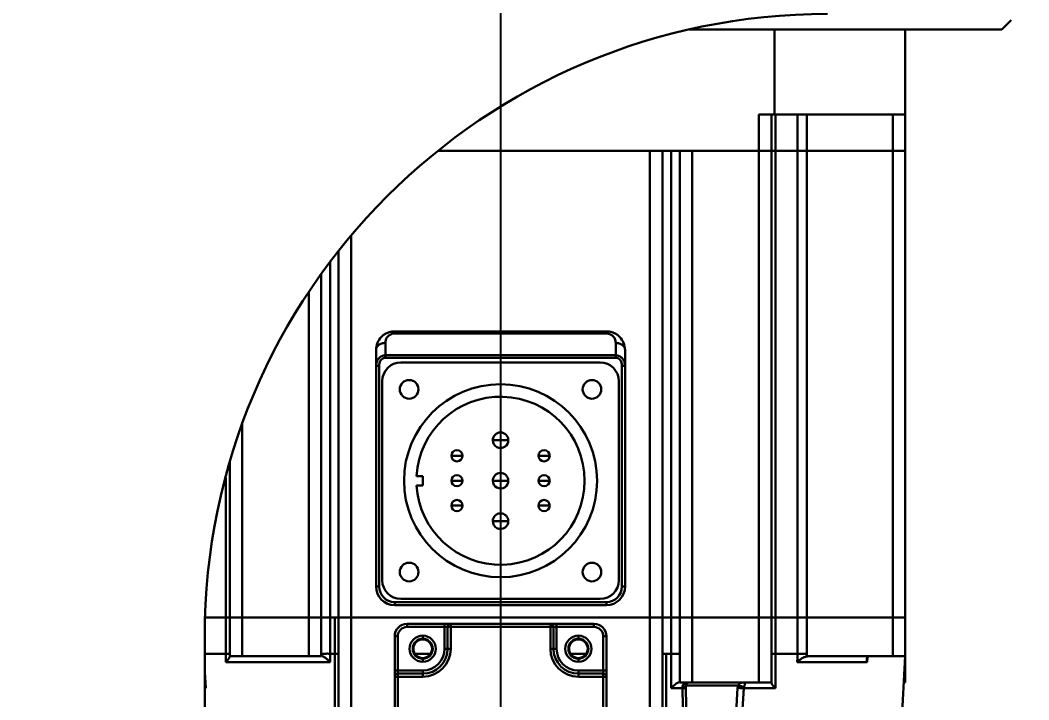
# Model space of a CAD drawing. Header units: millimetres. Extents: x 8 to 22425, y -1213 to 4973.
# Drawn here: x 17755.3 to 17917.3, y 3168.8 to 3278 of the extents above; entities that cross this region are included whole.
import ezdxf

# ---------------------------------------------------------------- set-up
doc = ezdxf.new("R2010")
doc.units = ezdxf.units.MM
doc.header["$PDSIZE"] = -1
doc.styles.get("Standard").update_dxf_attribs({"font": 'hyswlongfangsong.ttf'})
doc.dimstyles.new('ISO-25', dxfattribs={"dimscale": 25, "dimtxt": 3.5, "dimasz": 1.6, "dimexe": 1.25, "dimexo": 0.625, "dimtad": 1, "dimdec": 0, "dimzin": 9, "dimdsep": 46, "dimtxsty": 'Standard', "dimcen": 2.5, "dimadec": 0, "dimazin": 2, "dimtfac": 1, "dimtdec": 0, "dimtofl": 0, "dimtmove": 0, "dimatfit": 3, "dimfxl": 1, "dimarcsym": 0})

# ---------------------------------------------------------------- blocks, each defined once
blk = doc.blocks.new('*D145')
at = {"color": 0, "lineweight": -2, "transparency": 16777216}
for p, q in [((17517.28, 3636.93), (17517.28, 2788.84)), ((17832.49, 3522.41), (17832.49, 2788.84)), ((17792.49, 2820.09), (17557.28, 2820.09))]:
    blk.add_line(p, q, dxfattribs=at)
at = {"color": 0, "transparency": 16777216}
for points in [[(17557.28, 2826.76), (17557.28, 2813.43), (17517.28, 2820.09)], [(17792.49, 2826.76), (17792.49, 2813.43), (17832.49, 2820.09)]]:
    blk.add_solid(points, dxfattribs=at)
at = {"layer": 'Defpoints', "color": 0, "transparency": 16777216}
for p in [(17517.28, 3652.56), (17832.49, 3538.03), (17517.28, 2820.09)]:
    blk.add_point(p, dxfattribs=at)
at = {"color": 0, "transparency": 16777216, "insert": (17674.89, 2879.47), "char_height": 87.5, "attachment_point": 5}
blk.add_mtext('315', dxfattribs=at)
blk = doc.blocks.new('*D146')
at = {"color": 0, "lineweight": -2, "transparency": 16777216}
for p, q in [((17832.49, 3522.41), (17832.49, 2649.88)), ((17421.28, 3441.28), (17421.28, 2649.88)), ((17792.49, 2681.13), (17461.28, 2681.13))]:
    blk.add_line(p, q, dxfattribs=at)
at = {"color": 0, "transparency": 16777216}
for points in [[(17461.28, 2687.8), (17461.28, 2674.46), (17421.28, 2681.13)], [(17792.49, 2687.8), (17792.49, 2674.46), (17832.49, 2681.13)]]:
    blk.add_solid(points, dxfattribs=at)
at = {"layer": 'Defpoints', "color": 0, "transparency": 16777216}
for p in [(17832.49, 3538.03), (17421.28, 3456.9), (17421.28, 2681.13)]:
    blk.add_point(p, dxfattribs=at)
at = {"color": 0, "transparency": 16777216, "insert": (17626.88, 2740.51), "char_height": 87.5, "attachment_point": 5}
blk.add_mtext('411', dxfattribs=at)
blk = doc.blocks.new('*D147')
at = {"color": 0, "lineweight": -2, "transparency": 16777216}
for p, q in [((17832.49, 3522.41), (17832.49, 2466.05)), ((17264.99, 2645.8), (17264.99, 2466.05)), ((17792.49, 2497.3), (17304.99, 2497.3))]:
    blk.add_line(p, q, dxfattribs=at)
at = {"color": 0, "transparency": 16777216}
for points in [[(17304.99, 2503.97), (17304.99, 2490.64), (17264.99, 2497.3)], [(17792.49, 2503.97), (17792.49, 2490.64), (17832.49, 2497.3)]]:
    blk.add_solid(points, dxfattribs=at)
at = {"layer": 'Defpoints', "color": 0, "transparency": 16777216}
for p in [(17832.49, 3538.03), (17264.99, 2661.42), (17264.99, 2497.3)]:
    blk.add_point(p, dxfattribs=at)
at = {"color": 0, "transparency": 16777216, "insert": (17548.74, 2556.68), "char_height": 87.5, "attachment_point": 5}
blk.add_mtext('568', dxfattribs=at)
blk = doc.blocks.new('*D148')
at = {"color": 0, "lineweight": -2, "transparency": 16777216}
for p, q in [((17832.49, 3522.41), (17832.49, 2337.77)), ((16409.44, 3412.41), (16409.44, 2337.77)), ((16449.44, 2369.02), (17792.49, 2369.02))]:
    blk.add_line(p, q, dxfattribs=at)
at = {"color": 0, "transparency": 16777216}
for points in [[(16449.44, 2375.69), (16449.44, 2362.36), (16409.44, 2369.02)], [(17792.49, 2375.69), (17792.49, 2362.36), (17832.49, 2369.02)]]:
    blk.add_solid(points, dxfattribs=at)
at = {"layer": 'Defpoints', "color": 0, "transparency": 16777216}
for p in [(17832.49, 3538.03), (16409.44, 3428.03), (17832.49, 2369.02)]:
    blk.add_point(p, dxfattribs=at)
at = {"color": 0, "transparency": 16777216, "insert": (17111.03, 2428.4), "char_height": 87.5, "attachment_point": 5}
blk.add_mtext('1423', dxfattribs=at)
blk = doc.blocks.new('*D174')
at = {"color": 0, "lineweight": -2, "transparency": 16777216}
for p, q in [((17848.11, 3538.03), (18609.97, 3538.03)), ((18578.72, 3498.03), (18578.72, 2991.03)), ((18124.61, 2951.03), (18609.97, 2951.03))]:
    blk.add_line(p, q, dxfattribs=at)
at = {"color": 0, "transparency": 16777216}
for points in [[(18572.06, 3498.03), (18585.39, 3498.03), (18578.72, 3538.03)], [(18572.06, 2991.03), (18585.39, 2991.03), (18578.72, 2951.03)]]:
    blk.add_solid(points, dxfattribs=at)
at = {"layer": 'Defpoints', "color": 0, "transparency": 16777216}
for p in [(17832.49, 3538.03), (18108.99, 2951.03), (18578.72, 2951.03)]:
    blk.add_point(p, dxfattribs=at)
at = {"color": 0, "transparency": 16777216, "insert": (18519.35, 3244.53), "char_height": 87.5, "attachment_point": 5, "rotation": 90}
blk.add_mtext('587', dxfattribs=at)

msp = doc.modelspace()

# ---------------------------------------------------------------- linework, layer by layer
at = {"color": 161, "linetype": 'Continuous', "lineweight": 30, "true_color": 0x67adff}
for p, q in [((17912.99, 3276.53), (17914.49, 3278.03)), ((17880.5, 3276.53), (17862.77, 3276.53)), ((17876.49, 3276.53), (17876.49, 3262.88)), ((17880.5, 3276.53), (17897.1, 3276.53)), ((17912.99, 3276.53), (17897.1, 3276.53)), ((17897.49, 3262.88), (17897.49, 3276.53)), ((17876.49, 3262.88), (17873.99, 3262.88)), ((17873.99, 3262.88), (17873.99, 3257.03)), ((17875.99, 3257.03), (17875.99, 3262.88)), ((17897.49, 3262.88), (17876.49, 3262.88)), ((17876.63, 3257.03), (17876.63, 3262.88)), ((17880.2, 3262.88), (17880.2, 3257.03)), ((17881.67, 3257.03), (17881.67, 3262.88)), ((17895.49, 3262.88), (17895.49, 3257.03)), ((17897.49, 3257.03), (17897.49, 3262.88)), ((17873.99, 3257.03), (17822.41, 3257.03)), ((17856.49, 3257.03), (17822.41, 3257.03)), ((17856.49, 3257.03), (17856.49, 3182.03)), ((17858.49, 3182.03), (17858.49, 3257.03)), ((17859.87, 3182.03), (17859.87, 3257.03)), ((17861.29, 3257.03), (17861.29, 3182.03)), ((17863.29, 3182.03), (17863.29, 3257.03)), ((17873.99, 3257.03), (17863.29, 3257.03)), ((17875.99, 3257.03), (17873.99, 3257.03)), ((17873.99, 3257.03), (17873.99, 3182.03)), ((17876.63, 3257.03), (17875.99, 3257.03)), ((17875.99, 3182.03), (17875.99, 3257.03)), ((17875.99, 3257.03), (17876.63, 3257.03)), ((17880.2, 3257.03), (17876.63, 3257.03)), ((17876.63, 3182.03), (17876.63, 3257.03)), ((17876.63, 3257.03), (17880.2, 3257.03)), ((17881.67, 3257.03), (17880.2, 3257.03)), ((17880.2, 3182.03), (17880.2, 3257.03)), ((17895.49, 3257.03), (17881.67, 3257.03)), ((17881.67, 3182.03), (17881.67, 3257.03)), ((17897.49, 3257.03), (17895.49, 3257.03)), ((17895.49, 3257.03), (17895.49, 3182.03)), ((17897.49, 3182.03), (17897.49, 3257.03)), ((17808.49, 3182.03), (17808.49, 3243.44)), ((17806.49, 3240.98), (17806.49, 3182.03)), ((17805.11, 3239.19), (17805.11, 3182.03)), ((17803.69, 3182.03), (17803.69, 3237.26)), ((17801.69, 3234.36), (17801.69, 3182.03)), ((17849.49, 3228.03), (17815.49, 3228.03)), ((17815.49, 3227.68), (17849.49, 3227.68)), ((17813.99, 3224.18), (17813.99, 3226.18)), ((17850.99, 3226.18), (17850.99, 3224.18)), ((17812.49, 3222.49), (17812.49, 3225.03)), ((17850.99, 3224.18), (17813.99, 3224.18)), ((17813.99, 3223.8), (17850.99, 3223.8)), ((17852.49, 3225.03), (17852.49, 3222.49)), ((17812.49, 3222.49), (17812.49, 3187.03)), ((17812.99, 3187.03), (17812.99, 3222.49)), ((17816.49, 3223.03), (17848.49, 3223.03)), ((17851.99, 3222.49), (17851.99, 3187.03)), ((17852.49, 3187.03), (17852.49, 3222.49)), ((17813.49, 3188.03), (17813.49, 3220.03)), ((17851.49, 3220.03), (17851.49, 3188.03)), ((17790.99, 3182.03), (17790.99, 3213.15)), ((17832.49, 3210.53), (17831.24, 3210.53)), ((17832.49, 3210.53), (17833.74, 3210.53)), ((17825.49, 3208.03), (17824.59, 3208.03)), ((17825.49, 3208.03), (17826.39, 3208.03)), ((17839.49, 3208.03), (17838.59, 3208.03)), ((17839.49, 3208.03), (17840.39, 3208.03)), ((17788.99, 3207.03), (17788.99, 3182.03)), ((17788.35, 3182.03), (17788.35, 3204.48)), ((17819.01, 3204.78), (17819.99, 3204.78)), ((17819.99, 3204.78), (17819.99, 3203.28)), ((17819.99, 3203.28), (17819.01, 3203.28)), ((17825.49, 3204.03), (17824.59, 3204.03)), ((17825.49, 3204.03), (17826.39, 3204.03)), ((17832.49, 3204.03), (17831.24, 3204.03)), ((17832.49, 3204.03), (17833.74, 3204.03)), ((17839.49, 3204.03), (17838.59, 3204.03)), ((17839.49, 3204.03), (17840.39, 3204.03)), ((17825.49, 3200.03), (17824.59, 3200.03)), ((17825.49, 3200.03), (17826.39, 3200.03)), ((17839.49, 3200.03), (17838.59, 3200.03)), ((17839.49, 3200.03), (17840.39, 3200.03)), ((17832.49, 3197.53), (17831.24, 3197.53)), ((17832.49, 3197.53), (17833.74, 3197.53)), ((17812.99, 3187.03), (17812.49, 3187.03)), ((17852.49, 3187.03), (17851.99, 3187.03)), ((17848.49, 3185.03), (17816.49, 3185.03)), ((17849.49, 3184.53), (17815.49, 3184.53)), ((17815.49, 3184.03), (17815.49, 3184.53)), ((17815.49, 3184.03), (17849.49, 3184.03)), ((17849.49, 3184.53), (17849.49, 3184.03)), ((17785.03, 3182.03), (17788.35, 3182.03)), ((17788.34, 3182.03), (17785.03, 3182.03)), ((17788.99, 3182.03), (17788.34, 3182.03)), ((17788.35, 3182.03), (17788.35, 3176.23)), ((17788.35, 3182.03), (17788.99, 3182.03)), ((17788.99, 3182.03), (17788.99, 3175.83)), ((17788.99, 3182.03), (17790.99, 3182.03)), ((17790.99, 3175.83), (17790.99, 3182.03)), ((17790.99, 3182.03), (17801.69, 3182.03)), ((17801.69, 3182.03), (17801.69, 3175.83)), ((17801.69, 3182.03), (17803.69, 3182.03)), ((17803.69, 3175.83), (17803.69, 3182.03)), ((17803.69, 3182.03), (17805.11, 3182.03)), ((17805.11, 3176.23), (17805.11, 3182.03)), ((17805.11, 3182.03), (17805.9, 3182.03)), ((17805.9, 3182.03), (17805.9, 3176.23)), ((17805.9, 3182.03), (17806.49, 3182.03)), ((17806.49, 3182.03), (17806.49, 3142.53)), ((17806.49, 3182.03), (17808.49, 3182.03)), ((17808.49, 3142.53), (17808.49, 3182.03)), ((17808.49, 3182.03), (17856.49, 3182.03)), ((17856.49, 3182.03), (17856.49, 3142.53)), ((17856.49, 3182.03), (17858.49, 3182.03)), ((17858.49, 3142.53), (17858.49, 3182.03)), ((17859.87, 3182.03), (17858.49, 3182.03)), ((17859.87, 3176.23), (17859.87, 3182.03)), ((17861.29, 3182.03), (17859.87, 3182.03)), ((17861.29, 3182.03), (17863.29, 3182.03)), ((17861.29, 3182.03), (17861.29, 3171.63)), ((17863.29, 3171.63), (17863.29, 3182.03)), ((17863.29, 3182.03), (17873.99, 3182.03)), ((17873.99, 3182.03), (17873.99, 3171.63)), ((17873.99, 3182.03), (17875.99, 3182.03)), ((17875.99, 3171.63), (17875.99, 3182.03)), ((17875.99, 3182.03), (17876.63, 3182.03)), ((17876.63, 3182.03), (17875.99, 3182.03)), ((17876.63, 3176.23), (17876.63, 3182.03)), ((17876.63, 3182.03), (17880.2, 3182.03)), ((17880.2, 3182.03), (17876.63, 3182.03)), ((17880.2, 3182.03), (17880.2, 3176.23)), ((17880.2, 3182.03), (17881.67, 3182.03)), ((17881.67, 3176.18), (17881.67, 3182.03)), ((17881.67, 3182.03), (17895.49, 3182.03)), ((17895.49, 3182.03), (17895.49, 3175.83)), ((17895.49, 3182.03), (17897.49, 3182.03)), ((17897.49, 3175.83), (17897.49, 3182.03)), ((17823.49, 3181.03), (17817.49, 3181.03)), ((17817.49, 3180.53), (17817.49, 3181.03)), ((17817.49, 3180.53), (17823.49, 3180.53)), ((17823.49, 3181.03), (17824.49, 3181.03)), ((17823.49, 3181.03), (17823.49, 3180.53)), ((17823.49, 3180.53), (17823.49, 3177.03)), ((17823.49, 3180.53), (17823.99, 3180.53)), ((17823.99, 3180.53), (17823.99, 3177.03)), ((17823.99, 3180.53), (17824.49, 3180.53)), ((17824.49, 3180.53), (17824.49, 3181.03)), ((17840.49, 3181.03), (17824.49, 3181.03)), ((17824.49, 3177.03), (17824.49, 3180.53)), ((17824.49, 3180.53), (17840.49, 3180.53)), ((17840.49, 3181.03), (17840.49, 3180.53)), ((17840.49, 3181.03), (17841.49, 3181.03)), ((17840.49, 3180.53), (17840.49, 3177.03)), ((17840.49, 3180.53), (17840.99, 3180.53)), ((17840.99, 3177.03), (17840.99, 3180.53)), ((17840.99, 3180.53), (17841.49, 3180.53)), ((17847.49, 3181.03), (17841.49, 3181.03)), ((17841.49, 3180.53), (17841.49, 3181.03)), ((17841.49, 3177.03), (17841.49, 3180.53)), ((17841.49, 3180.53), (17847.49, 3180.53)), ((17847.49, 3181.03), (17847.49, 3180.53)), ((17784.99, 3179.03), (17784.99, 3114.03)), ((17815.49, 3179.03), (17815.49, 3173.53)), ((17815.49, 3179.03), (17815.99, 3179.03)), ((17815.99, 3173.53), (17815.99, 3179.03)), ((17819.99, 3179.13), (17819.99, 3178.63)), ((17844.99, 3179.13), (17844.99, 3178.63)), ((17848.99, 3179.03), (17849.49, 3179.03)), ((17848.99, 3179.03), (17848.99, 3173.53)), ((17849.49, 3173.53), (17849.49, 3179.03)), ((17823.99, 3177.03), (17823.49, 3177.03)), ((17824.49, 3177.03), (17823.99, 3177.03)), ((17840.99, 3177.03), (17840.49, 3177.03)), ((17841.49, 3177.03), (17840.99, 3177.03)), ((17788.35, 3176.23), (17784.99, 3176.23)), ((17790.99, 3175.83), (17788.99, 3175.83)), ((17801.69, 3175.83), (17790.99, 3175.83)), ((17803.69, 3175.83), (17801.69, 3175.83)), ((17805.9, 3176.23), (17805.11, 3176.23)), ((17805.91, 3142.59), (17805.9, 3176.23)), ((17818.72, 3176.23), (17821.37, 3176.23)), ((17819.99, 3174.93), (17819.99, 3175.43)), ((17843.72, 3176.23), (17846.37, 3176.23)), ((17844.99, 3174.93), (17844.99, 3175.43)), ((17858.54, 3176.23), (17859.08, 3176.23)), ((17859.08, 3176.23), (17859.07, 3142.59)), ((17859.87, 3176.23), (17859.08, 3176.23)), ((17859.87, 3170.69), (17859.87, 3176.23)), ((17876.63, 3176.23), (17876.63, 3170.69)), ((17880.2, 3176.23), (17876.63, 3176.23)), ((17881.64, 3175.79), (17881.67, 3176.18)), ((17895.49, 3175.83), (17882.03, 3175.83)), ((17891.36, 3174.89), (17891.41, 3175.62)), ((17897.49, 3175.83), (17895.49, 3175.83)), ((17895.72, 3142.43), (17897.47, 3175.83)), ((17897.49, 3171.63), (17897.49, 3175.83)), ((17788.35, 3174.89), (17805.11, 3174.89)), ((17815.49, 3172.53), (17815.49, 3173.53)), ((17815.99, 3173.53), (17815.49, 3173.53)), ((17819.99, 3173.53), (17815.99, 3173.53)), ((17815.99, 3173.03), (17815.99, 3173.53)), ((17819.99, 3173.53), (17819.99, 3173.03)), ((17844.99, 3173.03), (17844.99, 3173.53)), ((17848.99, 3173.53), (17844.99, 3173.53)), ((17849.49, 3173.53), (17848.99, 3173.53)), ((17848.99, 3173.53), (17848.99, 3173.03)), ((17849.49, 3173.53), (17849.49, 3172.53)), ((17880.1, 3174.89), (17891.36, 3174.89)), ((17784.99, 3173.24), (17785.17, 3170.69)), ((17815.49, 3172.53), (17815.99, 3172.53)), ((17815.49, 3172.53), (17815.49, 3152.12)), ((17819.99, 3173.03), (17815.99, 3173.03)), ((17815.99, 3172.53), (17815.99, 3173.03)), ((17815.99, 3172.53), (17819.99, 3172.53)), ((17815.99, 3152.12), (17815.99, 3172.53)), ((17819.99, 3173.03), (17819.99, 3172.53)), ((17844.99, 3172.53), (17844.99, 3173.03)), ((17848.99, 3173.03), (17844.99, 3173.03)), ((17844.99, 3172.53), (17848.99, 3172.53)), ((17848.99, 3173.03), (17848.99, 3172.53)), ((17848.99, 3172.53), (17849.49, 3172.53)), ((17848.99, 3172.53), (17848.99, 3152.12)), ((17849.49, 3152.12), (17849.49, 3172.53)), ((17785.17, 3170.69), (17784.99, 3170.82)), ((17784.99, 3170.69), (17785.17, 3170.69)), ((17859.87, 3170.69), (17861.72, 3170.69)), ((17863.29, 3171.63), (17861.29, 3171.63)), ((17862.1, 3142.43), (17861.72, 3170.69)), ((17862.27, 3171.13), (17870.63, 3171.13)), ((17862.27, 3170.74), (17862.58, 3142.48)), ((17873.99, 3171.63), (17863.29, 3171.63)), ((17869.01, 3142.48), (17870.57, 3170.74)), ((17871.56, 3170.69), (17869.72, 3142.43)), ((17871.56, 3170.69), (17876.63, 3170.69)), ((17875.99, 3171.63), (17873.99, 3171.63)), ((17897.49, 3171.63), (17897.25, 3171.63))]:
    msp.add_line(p, q, dxfattribs=at)
at = {"color": 161, "linetype": 'Continuous', "lineweight": 30, "true_color": 0x67adff, "flags": 128}
for points in [[(17788.35, 3174.89), (17788.35, 3175.64), (17788.35, 3176.23)], [(17805.11, 3174.89), (17805.11, 3175.64), (17805.11, 3176.23)], [(17880.1, 3174.89), (17880.16, 3175.64), (17880.2, 3176.23)]]:
    msp.add_lwpolyline(points, dxfattribs=at)
at = {"color": 161, "linetype": 'Continuous', "lineweight": 30, "true_color": 0x67adff}
for centre, radius, start, end in [((17884.99, 3179.03), 100, 90, 180), ((17816.49, 3220.03), 3, 90, 180), ((17848.49, 3220.03), 3, 0, 90), ((17817.81, 3218.71), 1.5, 0, 180), ((17817.81, 3218.71), 1.5, 180, 0), ((17832.49, 3204.03), 15.5, 0, 180), ((17847.17, 3218.71), 1.5, 0, 180), ((17847.17, 3218.71), 1.5, 180, 0), ((17832.49, 3204.03), 13.5, 0, 176.8153), ((17832.49, 3210.53), 1.25, 0, 180), ((17832.49, 3210.53), 1.25, 180, 305.2174), ((17832.49, 3210.53), 1.25, 305.2174, 0), ((17825.49, 3208.03), 0.9, 0, 180), ((17825.49, 3208.03), 0.9, 180, 0), ((17839.49, 3208.03), 0.9, 0, 180), ((17839.49, 3208.03), 0.9, 180, 0), ((17825.49, 3204.03), 0.9, 0, 180), ((17832.49, 3204.03), 1.25, 0, 180), ((17839.49, 3204.03), 0.9, 0, 180), ((17832.49, 3204.03), 15.5, 180, 0), ((17832.49, 3204.03), 13.5, 183.1847, 0), ((17825.49, 3204.03), 0.9, 180, 0), ((17832.49, 3204.03), 1.25, 180, 305.2174), ((17832.49, 3204.03), 1.25, 305.2174, 0), ((17839.49, 3204.03), 0.9, 180, 0), ((17825.49, 3200.03), 0.9, 0, 180), ((17839.49, 3200.03), 0.9, 0, 180), ((17825.49, 3200.03), 0.9, 180, 0), ((17839.49, 3200.03), 0.9, 180, 0), ((17832.49, 3197.53), 1.25, 0, 180), ((17832.49, 3197.53), 1.25, 180, 305.2174), ((17832.49, 3197.53), 1.25, 305.2174, 0), ((17817.81, 3189.35), 1.5, 0, 180), ((17847.17, 3189.35), 1.5, 0, 180), ((17816.49, 3188.03), 3, 180, 270), ((17817.81, 3189.35), 1.5, 180, 0), ((17847.17, 3189.35), 1.5, 180, 0), ((17848.49, 3188.03), 3, 270, 0), ((17815.49, 3187.03), 3, 180, 270), ((17815.49, 3187.03), 2.5, 180, 270), ((17849.49, 3187.03), 2.5, 270, 0), ((17849.49, 3187.03), 3, 270, 0), ((17817.49, 3179.03), 2, 90, 180), ((17817.49, 3179.03), 1.5, 90, 180), ((17824.49, 3180.53), 0.5, 90, 180), ((17840.49, 3180.53), 0.5, 0, 90), ((17847.49, 3179.03), 2, 0, 90), ((17847.49, 3179.03), 1.5, 0, 90), ((17819.99, 3177.03), 2.1, 90, 270), ((17819.99, 3177.03), 1.6, 90, 270), ((17819.99, 3177.03), 1.5, 90, 270), ((17819.99, 3177.03), 2.1, 270, 90), ((17819.99, 3177.03), 1.6, 270, 90), ((17819.99, 3177.03), 1.5, 270, 90), ((17844.99, 3177.03), 2.1, 90, 270), ((17844.99, 3177.03), 1.6, 90, 270), ((17844.99, 3177.03), 1.5, 90, 270), ((17844.99, 3177.03), 2.1, 270, 90), ((17844.99, 3177.03), 1.6, 270, 90), ((17844.99, 3177.03), 1.5, 270, 90), ((17819.99, 3177.03), 4.5, 270, 0), ((17819.99, 3177.03), 4, 270, 0), ((17819.99, 3177.03), 3.5, 270, 0), ((17844.99, 3177.03), 4.5, 180, 270), ((17844.99, 3177.03), 4, 180, 270), ((17844.99, 3177.03), 3.5, 180, 270), ((17815.99, 3172.53), 0.5, 90, 180), ((17848.99, 3172.53), 0.5, 0, 90)]:
    msp.add_arc(centre, radius, start, end, dxfattribs=at)
for points, knots in [([(17812.49, 3225.03), (17812.53, 3225.42), (17812.62, 3226.19), (17813.19, 3227.03), (17813.81, 3227.54), (17814.33, 3227.82), (17814.9, 3228), (17815.29, 3228.02), (17815.49, 3228.03)], [0, 0, 0, 0, 0.266497, 0.52326, 0.64946, 0.766901, 0.884976, 1, 1, 1, 1]), ([(17815.49, 3227.68), (17815.34, 3227.67), (17815.03, 3227.64), (17814.62, 3227.43), (17814.28, 3227.11), (17814.04, 3226.68), (17814.01, 3226.35), (17813.99, 3226.18)], [0, 0, 0, 0, 0.146603, 0.30854, 0.493241, 0.737871, 1, 1, 1, 1]), ([(17815.49, 3227.68), (17815.49, 3227.78), (17815.49, 3227.98), (17815.49, 3228.02), (17815.49, 3228.03)], [0, 0, 0, 0, 0.499996, 1, 1, 1, 1]), ([(17849.49, 3228.03), (17849.49, 3228.02), (17849.49, 3227.98), (17849.49, 3227.78), (17849.49, 3227.68)], [0, 0, 0, 0, 0.500004, 1, 1, 1, 1]), ([(17849.49, 3228.03), (17849.68, 3228.02), (17850.08, 3228), (17850.65, 3227.82), (17851.17, 3227.54), (17851.78, 3227.03), (17852.36, 3226.19), (17852.45, 3225.42), (17852.49, 3225.03)], [0, 0, 0, 0, 0.115018, 0.233098, 0.350531, 0.47674, 0.733504, 1, 1, 1, 1]), ([(17850.99, 3226.18), (17850.96, 3226.4), (17850.91, 3226.81), (17850.57, 3227.27), (17850.18, 3227.53), (17849.85, 3227.66), (17849.61, 3227.67), (17849.49, 3227.68)], [0, 0, 0, 0, 0.330884, 0.627195, 0.762713, 0.885262, 1, 1, 1, 1]), ([(17812.49, 3225.03), (17812.51, 3225.18), (17812.56, 3225.48), (17812.9, 3225.86), (17813.4, 3226.13), (17813.79, 3226.16), (17813.99, 3226.18)], [0, 0, 0, 0, 0.25, 0.500002, 0.750001, 1, 1, 1, 1]), ([(17850.99, 3226.18), (17851.19, 3226.16), (17851.58, 3226.13), (17852.07, 3225.86), (17852.42, 3225.48), (17852.47, 3225.18), (17852.49, 3225.03)], [0, 0, 0, 0, 0.249999, 0.499998, 0.75, 1, 1, 1, 1]), ([(17812.49, 3222.49), (17812.51, 3222.71), (17812.55, 3223.15), (17812.84, 3223.62), (17813.15, 3223.91), (17813.41, 3224.06), (17813.69, 3224.16), (17813.89, 3224.18), (17813.99, 3224.18)], [0, 0, 0, 0, 0.264754, 0.52074, 0.647102, 0.76507, 0.883985, 1, 1, 1, 1]), ([(17813.99, 3223.8), (17813.89, 3223.79), (17813.69, 3223.76), (17813.42, 3223.59), (17813.19, 3223.31), (17813.02, 3222.93), (17813, 3222.64), (17812.99, 3222.49)], [0, 0, 0, 0, 0.162524, 0.333794, 0.518774, 0.753683, 1, 1, 1, 1]), ([(17813.99, 3223.8), (17813.99, 3223.84), (17813.99, 3223.91), (17813.99, 3224.01), (17813.99, 3224.11), (17813.99, 3224.16), (17813.99, 3224.18)], [0, 0, 0, 0, 0.249987, 0.499985, 0.749988, 1, 1, 1, 1]), ([(17850.99, 3224.18), (17851.09, 3224.18), (17851.28, 3224.16), (17851.57, 3224.06), (17851.83, 3223.91), (17852.14, 3223.62), (17852.42, 3223.15), (17852.47, 3222.71), (17852.49, 3222.49)], [0, 0, 0, 0, 0.116006, 0.234929, 0.352879, 0.47926, 0.735246, 1, 1, 1, 1]), ([(17850.99, 3224.18), (17850.99, 3224.16), (17850.99, 3224.11), (17850.99, 3224.01), (17850.99, 3223.91), (17850.99, 3223.84), (17850.99, 3223.8)], [0, 0, 0, 0, 0.250012, 0.500015, 0.750013, 1, 1, 1, 1]), ([(17851.99, 3222.49), (17851.97, 3222.68), (17851.94, 3223.05), (17851.68, 3223.48), (17851.35, 3223.75), (17851.11, 3223.78), (17850.99, 3223.8)], [0, 0, 0, 0, 0.312038, 0.601689, 0.807747, 1, 1, 1, 1]), ([(17812.49, 3222.49), (17812.5, 3222.49), (17812.51, 3222.49), (17812.63, 3222.49), (17812.79, 3222.49), (17812.92, 3222.49), (17812.99, 3222.49)], [0, 0, 0, 0, 0.2499963, 0.5000003, 0.7499976, 1, 1, 1, 1]), ([(17851.99, 3222.49), (17852.05, 3222.49), (17852.19, 3222.49), (17852.35, 3222.49), (17852.47, 3222.49), (17852.48, 3222.49), (17852.49, 3222.49)], [0, 0, 0, 0, 0.2500024, 0.4999997, 0.7500037, 1, 1, 1, 1]), ([(17788.35, 3176.23), (17788.44, 3176.23), (17788.63, 3176.22), (17788.83, 3176.21), (17788.96, 3176.2), (17788.98, 3176.19), (17788.99, 3176.18)], [0, 0, 0, 0, 0.250297, 0.500392, 0.725238, 1, 1, 1, 1]), ([(17788.99, 3175.79), (17788.98, 3175.75), (17788.96, 3175.67), (17788.8, 3175.37), (17788.53, 3175.08), (17788.35, 3174.89)], [0, 0, 0, 0, 0.208141, 0.454757, 1, 1, 1, 1]), ([(17803.69, 3176.21), (17803.7, 3176.21), (17803.72, 3176.22), (17803.84, 3176.22), (17803.99, 3176.23), (17804.17, 3176.23), (17804.38, 3176.23), (17804.62, 3176.24), (17804.84, 3176.24), (17805, 3176.23), (17805.08, 3176.23), (17805.11, 3176.23)], [0, 0, 0, 0, 0.154936, 0.289925, 0.404917, 0.499864, 0.628155, 0.749757, 0.874692, 0.953905, 1, 1, 1, 1]), ([(17805.11, 3174.89), (17804.98, 3175.02), (17804.75, 3175.26), (17804.42, 3175.53), (17804.19, 3175.69), (17804.03, 3175.77), (17803.9, 3175.82), (17803.84, 3175.83), (17803.81, 3175.83)], [0, 0, 0, 0, 0.3025822, 0.5657499, 0.6871576, 0.7977535, 0.9011648, 1, 1, 1, 1]), ([(17805.9, 3176.23), (17805.98, 3176.23), (17806.15, 3176.23), (17806.34, 3176.22), (17806.46, 3176.21), (17806.48, 3176.21), (17806.49, 3176.21)], [0, 0, 0, 0, 0.25, 0.499999, 0.749999, 1, 1, 1, 1]), ([(17858.49, 3176.21), (17858.5, 3176.21), (17858.52, 3176.22), (17858.65, 3176.22), (17858.83, 3176.23), (17859, 3176.23), (17859.08, 3176.23)], [0, 0, 0, 0, 0.249644, 0.500002, 0.750361, 1, 1, 1, 1]), ([(17859.87, 3176.23), (17859.98, 3176.23), (17860.16, 3176.23), (17860.43, 3176.23), (17860.66, 3176.23), (17860.89, 3176.23), (17861.1, 3176.22), (17861.25, 3176.22), (17861.28, 3176.21), (17861.29, 3176.21)], [0, 0, 0, 0, 0.174266, 0.28088, 0.399696, 0.530231, 0.673703, 0.830721, 1, 1, 1, 1]), ([(17875.99, 3176.18), (17876, 3176.18), (17876.01, 3176.19), (17876.15, 3176.21), (17876.35, 3176.22), (17876.54, 3176.23), (17876.63, 3176.23)], [0, 0, 0, 0, 0.2500013, 0.5000002, 0.7500012, 1, 1, 1, 1]), ([(17881.64, 3175.79), (17881.51, 3175.75), (17881.23, 3175.67), (17880.67, 3175.37), (17880.33, 3175.08), (17880.1, 3174.89)], [0, 0, 0, 0, 0.208141, 0.454757, 1, 1, 1, 1]), ([(17880.2, 3176.23), (17880.3, 3176.23), (17880.5, 3176.22), (17880.85, 3176.21), (17881.24, 3176.2), (17881.52, 3176.19), (17881.67, 3176.18)], [0, 0, 0, 0, 0.250297, 0.500392, 0.725454, 1, 1, 1, 1]), ([(17882.03, 3175.83), (17881.96, 3175.83), (17881.83, 3175.83), (17881.7, 3175.8), (17881.64, 3175.79)], [0, 0, 0, 0, 0.5637, 1, 1, 1, 1]), ([(17891.36, 3174.89), (17891.33, 3175.02), (17891.26, 3175.26), (17891.33, 3175.53), (17891.45, 3175.69), (17891.56, 3175.77), (17891.69, 3175.82), (17891.8, 3175.83), (17891.85, 3175.83)], [0, 0, 0, 0, 0.3025822, 0.5657499, 0.6871576, 0.7977535, 0.9011648, 1, 1, 1, 1]), ([(17861.17, 3171.63), (17861.14, 3171.63), (17861.07, 3171.62), (17860.94, 3171.57), (17860.79, 3171.49), (17860.58, 3171.34), (17860.24, 3171.08), (17860.01, 3170.83), (17859.87, 3170.69)], [0, 0, 0, 0, 0.0970189, 0.2000667, 0.3114583, 0.4329856, 0.6629064, 1, 1, 1, 1]), ([(17862.86, 3171.63), (17862.68, 3171.62), (17862.38, 3171.6), (17862.04, 3171.46), (17861.85, 3171.31), (17861.75, 3171.17), (17861.69, 3171.03), (17861.7, 3170.93), (17861.7, 3170.88)], [0, 0, 0, 0, 0.325927, 0.578573, 0.70003, 0.807574, 0.907315, 1, 1, 1, 1]), ([(17862.27, 3171.13), (17862.25, 3171.11), (17862.23, 3171.06), (17862.11, 3170.99), (17861.93, 3170.92), (17861.78, 3170.9), (17861.7, 3170.88)], [0, 0, 0, 0, 0.245454, 0.499999, 0.75455, 1, 1, 1, 1]), ([(17861.72, 3170.69), (17861.72, 3170.72), (17861.72, 3170.79), (17861.71, 3170.85), (17861.7, 3170.88)], [0, 0, 0, 0, 0.490661, 1, 1, 1, 1]), ([(17862.27, 3170.74), (17862.26, 3170.73), (17862.23, 3170.72), (17862.12, 3170.71), (17861.94, 3170.69), (17861.79, 3170.69), (17861.72, 3170.69)], [0, 0, 0, 0, 0.246172, 0.500001, 0.753828, 1, 1, 1, 1]), ([(17862.33, 3171.39), (17862.31, 3171.35), (17862.27, 3171.28), (17862.27, 3171.18), (17862.27, 3171.13)], [0, 0, 0, 0, 0.523706, 1, 1, 1, 1]), ([(17862.27, 3171.13), (17862.27, 3171.06), (17862.27, 3170.93), (17862.27, 3170.8), (17862.27, 3170.74)], [0, 0, 0, 0, 0.558559, 1, 1, 1, 1]), ([(17862.86, 3171.63), (17862.75, 3171.63), (17862.54, 3171.62), (17862.4, 3171.46), (17862.33, 3171.39)], [0, 0, 0, 0, 0.53587, 1, 1, 1, 1]), ([(17870.57, 3170.74), (17870.58, 3170.81), (17870.59, 3170.95), (17870.62, 3171.08), (17870.63, 3171.13)], [0, 0, 0, 0, 0.561174, 1, 1, 1, 1]), ([(17870.57, 3170.74), (17870.65, 3170.73), (17870.82, 3170.72), (17871.09, 3170.71), (17871.34, 3170.69), (17871.49, 3170.69), (17871.56, 3170.69)], [0, 0, 0, 0, 0.246172, 0.499998, 0.753828, 1, 1, 1, 1]), ([(17870.63, 3171.13), (17870.66, 3171.17), (17870.72, 3171.26), (17870.86, 3171.4), (17871.1, 3171.57), (17871.29, 3171.59), (17871.41, 3171.6)], [0, 0, 0, 0, 0.117062, 0.241466, 0.517942, 1, 1, 1, 1]), ([(17870.63, 3171.13), (17870.71, 3171.11), (17870.87, 3171.06), (17871.13, 3170.99), (17871.39, 3170.92), (17871.54, 3170.9), (17871.61, 3170.88)], [0, 0, 0, 0, 0.245452, 0.499996, 0.754549, 1, 1, 1, 1]), ([(17871.61, 3170.88), (17871.6, 3170.85), (17871.57, 3170.79), (17871.57, 3170.72), (17871.56, 3170.69)], [0, 0, 0, 0, 0.509341, 1, 1, 1, 1]), ([(17871.6, 3171.61), (17871.62, 3171.6), (17871.67, 3171.58), (17871.7, 3171.47), (17871.71, 3171.31), (17871.69, 3171.18), (17871.66, 3171.03), (17871.63, 3170.93), (17871.61, 3170.88)], [0, 0, 0, 0, 0.194474, 0.50545, 0.647361, 0.774058, 0.887835, 1, 1, 1, 1]), ([(17876.63, 3170.69), (17876.44, 3170.88), (17876.18, 3171.17), (17876.01, 3171.47), (17876, 3171.55), (17875.99, 3171.59)], [0, 0, 0, 0, 0.545139, 0.792194, 1, 1, 1, 1])]:
    msp.add_open_spline(points, degree=3, knots=knots, dxfattribs=at)

# ---------------------------------------------------------------- dimensions: what is measured, and where the dimension line sits
for base, p1, p2, picture, middle in [((17517.28, 2820.09), (17832.49, 3538.03), (17517.28, 3652.56), '*D145', (17674.89, 2820.09)), ((17832.49, 2369.02), (16409.44, 3428.03), (17832.49, 3538.03), '*D148', (17111.03, 2369.02)), ((17421.28, 2681.13), (17832.49, 3538.03), (17421.28, 3456.9), '*D146', (17626.88, 2681.13))]:
    dim = msp.add_linear_dim(base=base, p1=p1, p2=p2, dimstyle='ISO-25')
    dim.commit()
    dim.dimension.update_dxf_attribs({"geometry": picture, "text_midpoint": middle, "dimtype": 160})
dim = msp.add_linear_dim(base=(17264.9879, 2497.3024), p1=(17832.4888, 3538.0329), p2=(17264.9879, 2661.4223), dimstyle='ISO-25')
dim.commit()
dim.dimension.update_dxf_attribs({"geometry": '*D147', "text_midpoint": (17548.7383, 2556.6774)})
dim = msp.add_linear_dim(base=(18578.72, 2951.03), p1=(17832.49, 3538.03), p2=(18108.99, 2951.03), angle=90, dimstyle='ISO-25')
dim.commit()
dim.dimension.update_dxf_attribs({"geometry": '*D174', "text_midpoint": (18578.72, 3244.53), "dimtype": 160})

doc.saveas('drawing.dxf')
